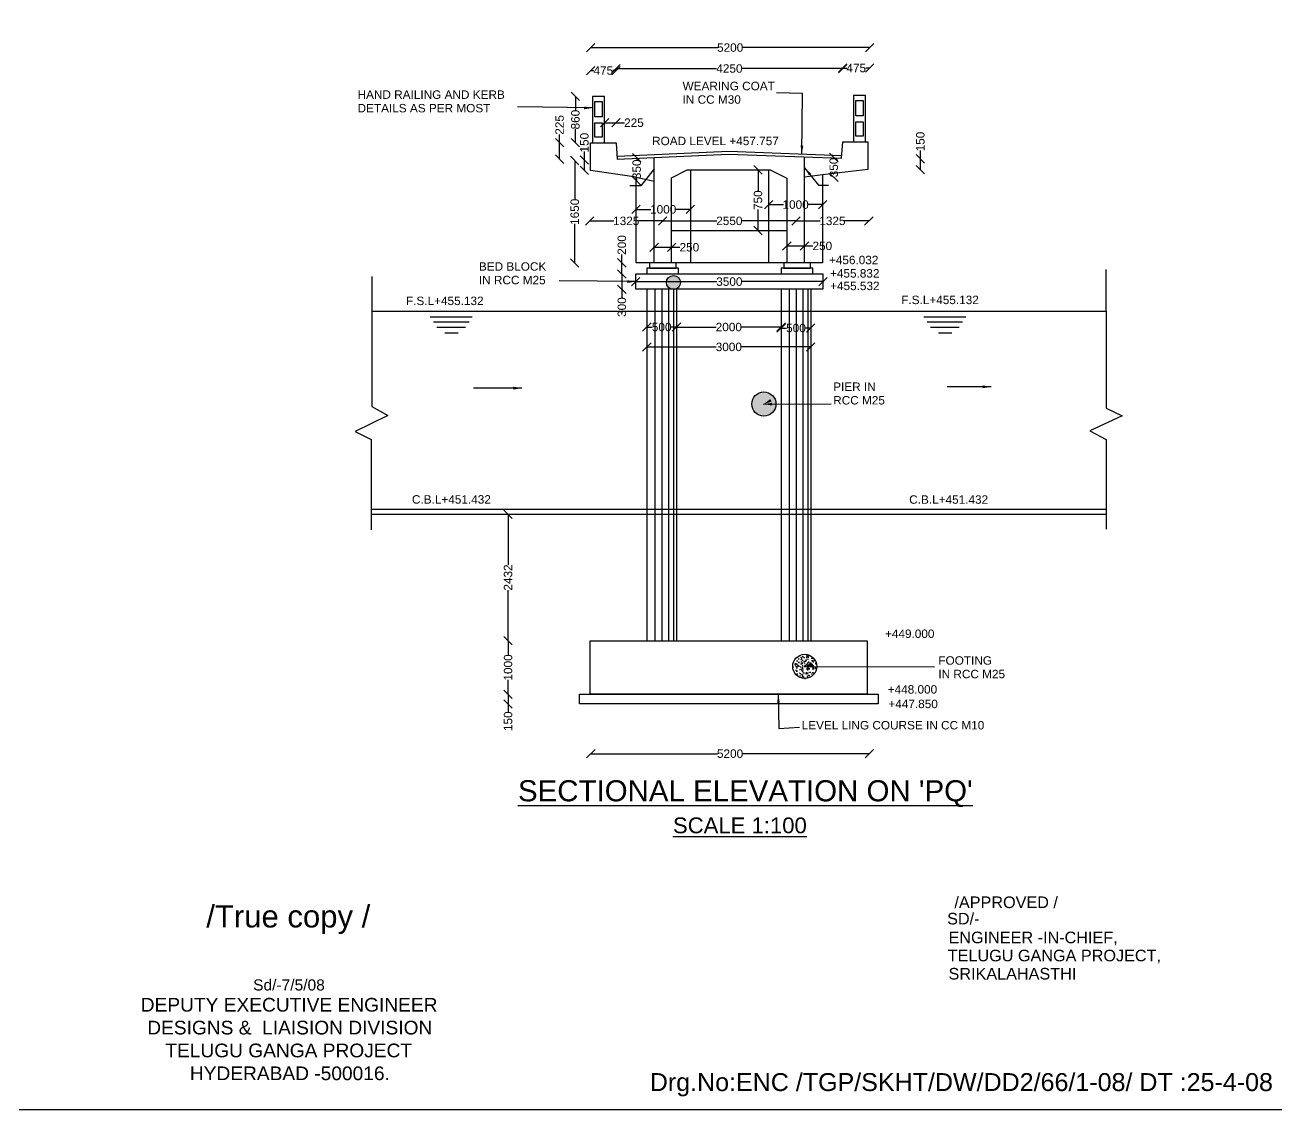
# Model space of a CAD drawing. Header units: millimetres. Extents: x -53240187 to -53218650, y 22121986 to 22135951.
# Drawn here: x -53229054 to -53223120, y 22121986 to 22127132 of the extents above; entities that cross this region are included whole.
import ezdxf

# ---------------------------------------------------------------- set-up
doc = ezdxf.new("R2010")
doc.units = ezdxf.units.MM
doc.header["$MEASUREMENT"] = 0
for name, color, linetype in [('DIMENSIONS', 7, 'Continuous'), ('DRAWING', 2, 'Continuous'), ('TEXT', 7, 'Continuous')]:
    doc.layers.add(name, color=color, linetype=linetype)
doc.styles.get("Standard").update_dxf_attribs({"font": 'arial.ttf', "height": 40})
doc.dimstyles.get("Standard").update_dxf_attribs({"dimtxt": 40, "dimasz": 40, "dimexe": 0.18, "dimexo": 0.0625, "dimgap": 0.09, "dimtad": 0, "dimdec": 0, "dimzin": 0, "dimdsep": 46, "dimtxsty": 'Standard', "dimblk": 'OBLIQUE', "dimcen": 0.09, "dimse1": 1, "dimse2": 1, "dimadec": 0, "dimazin": 0, "dimtfac": 1, "dimtdec": 0, "dimtofl": 0, "dimtmove": 0, "dimatfit": 3, "dimfxl": 1, "dimtolj": 1, "dimtzin": 0, "dimarcsym": 0})
pattern_1 = [(50, (0, 0), (35.86300913, -3.137606749), [3.75, -41.25]), (355, (0, 0), (-6.93756668, 37.609606685), [3, -33]), (100.4514, (2.99, -0.26), (28.925469086, 34.471977103), [3.1870095, -35.0571056]), (46.1842, (0, 10), (53.36205243, -8.275950716), [5.625, -61.875]), (96.6356, (4.447, 9.31), (46.733135277, 48.705893545), [4.7805144, -52.58565]), (351.1842, (0, 10), (46.733097257, 48.705930046), [4.5, -49.5]), (21, (5, 7.5), (29.845352606, -20.130944533), [3.75, -41.25]), (326, (5, 7.5), (12.165766596, 36.257502252), [3, -33]), (71.4514, (7.487, 5.822), (42.01113143, 16.126524835), [3.1870095, -35.0571056]), (37.5, (0, 0), (0.607992766, 16.6446926916), [0, -32.6, 0, -33.5, 0, -33.125]), (7.5, (0, 0), (13.153476872, 19.720585594), [0, -19.1, 0, -31.85, 0, -12.625]), (327.5, (-11.15, 0), (26.6911218086, -1.1277435867), [0, -12.5, 0, -39, 0, -51.75]), (317.5, (-16.15, 0), (29.159308467, 5.005249117), [0, -16.25, 0, -25.9, 0, -36.75])]

# ---------------------------------------------------------------- blocks, each defined once
blk = doc.blocks.new('_Oblique')
at = {"color": 0, "linetype": 'ByBlock', "lineweight": -2}
blk.add_line((-0.5, -0.5), (0.5, 0.5), dxfattribs=at)
blk = doc.blocks.new('*D133')
at = {"layer": 'Defpoints', "color": 0, "transparency": 16777216}
for p in [(-53226249.9, 22126915.6), (-53226370.8, 22126573.1), (-53226249.9, 22126573.1)]:
    blk.add_point(p, dxfattribs=at)
at = {"layer": 'DIMENSIONS', "color": 0, "lineweight": -2, "transparency": 16777216}
for p, q in [((-53226370.8, 22126915.6), (-53226355.6, 22126915.6)), ((-53226249.9, 22126915.6), (-53226265.1, 22126915.6))]:
    blk.add_line(p, q, dxfattribs=at)
at = {"layer": 'DIMENSIONS', "color": 0, "lineweight": -2, "transparency": 16777216, "xscale": 40, "yscale": 40, "zscale": 40, "rotation": 180}
blk.add_blockref('_Oblique', (-53226370.8, 22126915.6), dxfattribs=at)
at = {"layer": 'DIMENSIONS', "color": 0, "lineweight": -2, "transparency": 16777216, "xscale": 40, "yscale": 40, "zscale": 40}
blk.add_blockref('_Oblique', (-53226249.9, 22126915.6), dxfattribs=at)
at = {"layer": 'DIMENSIONS', "color": 0, "transparency": 16777216, "insert": (-53226310.4, 22126915.6), "char_height": 40, "attachment_point": 5}
blk.add_mtext('\\A1;475', dxfattribs=at)
blk = doc.blocks.new('*D134')
at = {"layer": 'Defpoints', "color": 0, "transparency": 16777216}
for p in [(-53225174.7, 22126925.1), (-53226249.9, 22126573.1), (-53225174.7, 22126577.9)]:
    blk.add_point(p, dxfattribs=at)
at = {"layer": 'DIMENSIONS', "color": 0, "lineweight": -2, "transparency": 16777216}
for p, q in [((-53226249.9, 22126925.1), (-53225772.8, 22126925.1)), ((-53225174.7, 22126925.1), (-53225651.7, 22126925.1))]:
    blk.add_line(p, q, dxfattribs=at)
at = {"layer": 'DIMENSIONS', "color": 0, "lineweight": -2, "transparency": 16777216, "xscale": 40, "yscale": 40, "zscale": 40, "rotation": 180}
blk.add_blockref('_Oblique', (-53226249.9, 22126925.1), dxfattribs=at)
at = {"layer": 'DIMENSIONS', "color": 0, "lineweight": -2, "transparency": 16777216, "xscale": 40, "yscale": 40, "zscale": 40}
blk.add_blockref('_Oblique', (-53225174.7, 22126925.1), dxfattribs=at)
at = {"layer": 'DIMENSIONS', "color": 0, "transparency": 16777216, "insert": (-53225712.3, 22126925.1), "char_height": 40, "attachment_point": 5}
blk.add_mtext('\\A1;4250', dxfattribs=at)
blk = doc.blocks.new('*D135')
at = {"layer": 'Defpoints', "color": 0, "transparency": 16777216}
for p in [(-53225046.9, 22126927.3), (-53225174.7, 22126577.9), (-53225046.9, 22126577.9)]:
    blk.add_point(p, dxfattribs=at)
at = {"layer": 'DIMENSIONS', "color": 0, "lineweight": -2, "transparency": 16777216}
for p, q in [((-53225174.7, 22126927.3), (-53225156, 22126927.3)), ((-53225046.9, 22126927.3), (-53225065.5, 22126927.3))]:
    blk.add_line(p, q, dxfattribs=at)
at = {"layer": 'DIMENSIONS', "color": 0, "lineweight": -2, "transparency": 16777216, "xscale": 40, "yscale": 40, "zscale": 40, "rotation": 180}
blk.add_blockref('_Oblique', (-53225174.7, 22126927.3), dxfattribs=at)
at = {"layer": 'DIMENSIONS', "color": 0, "lineweight": -2, "transparency": 16777216, "xscale": 40, "yscale": 40, "zscale": 40}
blk.add_blockref('_Oblique', (-53225046.9, 22126927.3), dxfattribs=at)
at = {"layer": 'DIMENSIONS', "color": 0, "transparency": 16777216, "insert": (-53225110.8, 22126927.3), "char_height": 40, "attachment_point": 5}
blk.add_mtext('\\A1;475', dxfattribs=at)
blk = doc.blocks.new('*D136')
at = {"layer": 'Defpoints', "color": 0, "transparency": 16777216}
for p in [(-53226370.8, 22127024.3), (-53226370.8, 22126565.4), (-53225046.9, 22126577.9)]:
    blk.add_point(p, dxfattribs=at)
at = {"layer": 'DIMENSIONS', "color": 0, "lineweight": -2, "transparency": 16777216}
for p, q in [((-53226370.8, 22127024.3), (-53225768.6, 22127024.3)), ((-53225046.9, 22127024.3), (-53225649.1, 22127024.3))]:
    blk.add_line(p, q, dxfattribs=at)
at = {"layer": 'DIMENSIONS', "color": 0, "lineweight": -2, "transparency": 16777216, "xscale": 40, "yscale": 40, "zscale": 40, "rotation": 180}
blk.add_blockref('_Oblique', (-53226370.8, 22127024.3), dxfattribs=at)
at = {"layer": 'DIMENSIONS', "color": 0, "lineweight": -2, "transparency": 16777216, "xscale": 40, "yscale": 40, "zscale": 40}
blk.add_blockref('_Oblique', (-53225046.9, 22127024.3), dxfattribs=at)
at = {"layer": 'DIMENSIONS', "color": 0, "transparency": 16777216, "insert": (-53225708.8, 22127024.3), "char_height": 40, "attachment_point": 5}
blk.add_mtext('\\A1;5200', dxfattribs=at)
blk = doc.blocks.new('*D137')
at = {"layer": 'Defpoints', "color": 0, "transparency": 16777216}
for p in [(-53226442.8, 22126792.9), (-53226361.3, 22126792.9), (-53226361.3, 22126573.1)]:
    blk.add_point(p, dxfattribs=at)
at = {"layer": 'DIMENSIONS', "color": 0, "lineweight": -2, "transparency": 16777216}
for p, q in [((-53226442.8, 22126792.9), (-53226442.8, 22126727.3)), ((-53226442.8, 22126573.1), (-53226442.8, 22126638.8))]:
    blk.add_line(p, q, dxfattribs=at)
at = {"layer": 'DIMENSIONS', "color": 0, "lineweight": -2, "transparency": 16777216, "xscale": 40, "yscale": 40, "zscale": 40}
for p, rotation in [((-53226442.8, 22126792.9), 90), ((-53226442.8, 22126573.1), 270)]:
    blk.add_blockref('_Oblique', p, dxfattribs=dict(at, rotation=rotation))
at = {"layer": 'DIMENSIONS', "color": 0, "transparency": 16777216, "insert": (-53226442.8, 22126683), "char_height": 40, "attachment_point": 5, "rotation": 90}
blk.add_mtext('\\A1;860', dxfattribs=at)
blk = doc.blocks.new('*D138')
at = {"layer": 'Defpoints', "color": 0, "transparency": 16777216}
for p in [(-53226249.9, 22126668.1), (-53226304.1, 22126573.1), (-53226249.9, 22126573.1)]:
    blk.add_point(p, dxfattribs=at)
at = {"layer": 'DIMENSIONS', "color": 0, "lineweight": -2, "transparency": 16777216}
for p, q in [((-53226304.1, 22126668.1), (-53226249.9, 22126668.1)), ((-53226249.9, 22126668.1), (-53226209.9, 22126668.1))]:
    blk.add_line(p, q, dxfattribs=at)
at = {"layer": 'DIMENSIONS', "color": 0, "lineweight": -2, "transparency": 16777216, "xscale": 40, "yscale": 40, "zscale": 40, "rotation": 180}
blk.add_blockref('_Oblique', (-53226304.1, 22126668.1), dxfattribs=at)
at = {"layer": 'DIMENSIONS', "color": 0, "lineweight": -2, "transparency": 16777216, "xscale": 40, "yscale": 40, "zscale": 40}
blk.add_blockref('_Oblique', (-53226249.9, 22126668.1), dxfattribs=at)
at = {"layer": 'DIMENSIONS', "color": 0, "transparency": 16777216, "insert": (-53226165.1, 22126668.1), "char_height": 40, "attachment_point": 5}
blk.add_mtext('\\A1;225', dxfattribs=at)
blk = doc.blocks.new('*D139')
at = {"layer": 'Defpoints', "color": 0, "transparency": 16777216}
for p in [(-53226517.8, 22126573.1), (-53226244.2, 22126573.1), (-53226244.2, 22126495.2)]:
    blk.add_point(p, dxfattribs=at)
at = {"layer": 'DIMENSIONS', "color": 0, "lineweight": -2, "transparency": 16777216}
for p, q in [((-53226517.8, 22126573.1), (-53226517.8, 22126613.1)), ((-53226517.8, 22126495.2), (-53226517.8, 22126573.1))]:
    blk.add_line(p, q, dxfattribs=at)
at = {"layer": 'DIMENSIONS', "color": 0, "lineweight": -2, "transparency": 16777216, "xscale": 40, "yscale": 40, "zscale": 40}
for p, rotation in [((-53226517.8, 22126573.1), 90), ((-53226517.8, 22126495.2), 270)]:
    blk.add_blockref('_Oblique', p, dxfattribs=dict(at, rotation=rotation))
at = {"layer": 'DIMENSIONS', "color": 0, "transparency": 16777216, "insert": (-53226517.8, 22126657.9), "char_height": 40, "attachment_point": 5, "rotation": 90}
blk.add_mtext('\\A1;225', dxfattribs=at)
blk = doc.blocks.new('*D140')
at = {"layer": 'Defpoints', "color": 0, "transparency": 16777216}
for p in [(-53226400.2, 22126491.4), (-53226370.8, 22126491.4), (-53226370.8, 22126442)]:
    blk.add_point(p, dxfattribs=at)
at = {"layer": 'DIMENSIONS', "color": 0, "lineweight": -2, "transparency": 16777216}
for p, q in [((-53226400.2, 22126491.4), (-53226400.2, 22126531.4)), ((-53226400.2, 22126442), (-53226400.2, 22126491.4))]:
    blk.add_line(p, q, dxfattribs=at)
at = {"layer": 'DIMENSIONS', "color": 0, "lineweight": -2, "transparency": 16777216, "xscale": 40, "yscale": 40, "zscale": 40}
for p, rotation in [((-53226400.2, 22126491.4), 90), ((-53226400.2, 22126442), 270)]:
    blk.add_blockref('_Oblique', p, dxfattribs=dict(at, rotation=rotation))
at = {"layer": 'DIMENSIONS', "color": 0, "transparency": 16777216, "insert": (-53226400.2, 22126573.7), "char_height": 40, "attachment_point": 5, "rotation": 90}
blk.add_mtext('\\A1;150', dxfattribs=at)
blk = doc.blocks.new('*D141')
at = {"layer": 'Defpoints', "color": 0, "transparency": 16777216}
for p in [(-53226445.8, 22126489.2), (-53226445.8, 22126002.5), (-53226445.8, 22126002.5)]:
    blk.add_point(p, dxfattribs=at)
at = {"layer": 'DIMENSIONS', "color": 0, "lineweight": -2, "transparency": 16777216}
for p, q in [((-53226445.8, 22126489.2), (-53226445.8, 22126303.7)), ((-53226445.8, 22126002.5), (-53226445.8, 22126188))]:
    blk.add_line(p, q, dxfattribs=at)
at = {"layer": 'DIMENSIONS', "color": 0, "lineweight": -2, "transparency": 16777216, "xscale": 40, "yscale": 40, "zscale": 40}
for p, rotation in [((-53226445.8, 22126489.2), 90), ((-53226445.8, 22126002.5), 270)]:
    blk.add_blockref('_Oblique', p, dxfattribs=dict(at, rotation=rotation))
at = {"layer": 'DIMENSIONS', "color": 0, "transparency": 16777216, "insert": (-53226445.8, 22126245.8), "char_height": 40, "attachment_point": 5, "rotation": 90}
blk.add_mtext('\\A1;1650', dxfattribs=at)
blk = doc.blocks.new('*D142')
at = {"layer": 'Defpoints', "color": 0, "transparency": 16777216}
for p in [(-53226152.1, 22126502.9), (-53226069.2, 22126502.9), (-53226069.2, 22126391.5)]:
    blk.add_point(p, dxfattribs=at)
at = {"layer": 'DIMENSIONS', "color": 0, "lineweight": -2, "transparency": 16777216}
for p, q in [((-53226152.1, 22126502.9), (-53226152.1, 22126491.4)), ((-53226152.1, 22126391.5), (-53226152.1, 22126403))]:
    blk.add_line(p, q, dxfattribs=at)
at = {"layer": 'DIMENSIONS', "color": 0, "lineweight": -2, "transparency": 16777216, "xscale": 40, "yscale": 40, "zscale": 40}
for p, rotation in [((-53226152.1, 22126502.9), 90), ((-53226152.1, 22126391.5), 270)]:
    blk.add_blockref('_Oblique', p, dxfattribs=dict(at, rotation=rotation))
at = {"layer": 'DIMENSIONS', "color": 0, "transparency": 16777216, "insert": (-53226152.1, 22126447.2), "char_height": 40, "attachment_point": 5, "rotation": 90}
blk.add_mtext('\\A1;350', dxfattribs=at)
blk = doc.blocks.new('*D143')
at = {"layer": 'Defpoints', "color": 0, "transparency": 16777216}
for p in [(-53226155.3, 22126257.3), (-53225897.6, 22126257.3), (-53225897.6, 22126257.3)]:
    blk.add_point(p, dxfattribs=at)
at = {"layer": 'DIMENSIONS', "color": 0, "lineweight": -2, "transparency": 16777216}
for p, q in [((-53226155.3, 22126257.3), (-53226084.3, 22126257.3)), ((-53225897.6, 22126257.3), (-53225968.6, 22126257.3))]:
    blk.add_line(p, q, dxfattribs=at)
at = {"layer": 'DIMENSIONS', "color": 0, "lineweight": -2, "transparency": 16777216, "xscale": 40, "yscale": 40, "zscale": 40, "rotation": 180}
blk.add_blockref('_Oblique', (-53226155.3, 22126257.3), dxfattribs=at)
at = {"layer": 'DIMENSIONS', "color": 0, "lineweight": -2, "transparency": 16777216, "xscale": 40, "yscale": 40, "zscale": 40}
blk.add_blockref('_Oblique', (-53225897.6, 22126257.3), dxfattribs=at)
at = {"layer": 'DIMENSIONS', "color": 0, "transparency": 16777216, "insert": (-53226026.4, 22126257.3), "char_height": 40, "attachment_point": 5}
blk.add_mtext('\\A1;1000', dxfattribs=at)
blk = doc.blocks.new('*D144')
at = {"layer": 'Defpoints', "color": 0, "transparency": 16777216}
for p in [(-53226375, 22126196.1), (-53226028.5, 22126202.5), (-53226028.5, 22126202.5)]:
    blk.add_point(p, dxfattribs=at)
at = {"layer": 'DIMENSIONS', "color": 0, "lineweight": -2, "transparency": 16777216}
for p, q in [((-53226375, 22126202.5), (-53226259.8, 22126202.5)), ((-53226028.5, 22126202.5), (-53226143.7, 22126202.5))]:
    blk.add_line(p, q, dxfattribs=at)
at = {"layer": 'DIMENSIONS', "color": 0, "lineweight": -2, "transparency": 16777216, "xscale": 40, "yscale": 40, "zscale": 40, "rotation": 180}
blk.add_blockref('_Oblique', (-53226375, 22126202.5), dxfattribs=at)
at = {"layer": 'DIMENSIONS', "color": 0, "lineweight": -2, "transparency": 16777216, "xscale": 40, "yscale": 40, "zscale": 40}
blk.add_blockref('_Oblique', (-53226028.5, 22126202.5), dxfattribs=at)
at = {"layer": 'DIMENSIONS', "color": 0, "transparency": 16777216, "insert": (-53226201.7, 22126202.5), "char_height": 40, "attachment_point": 5}
blk.add_mtext('\\A1;1325', dxfattribs=at)
blk = doc.blocks.new('*D145')
at = {"layer": 'Defpoints', "color": 0, "transparency": 16777216}
for p in [(-53226069.3, 22126084.8), (-53225986.7, 22126084.8), (-53225986.7, 22126077.4)]:
    blk.add_point(p, dxfattribs=at)
at = {"layer": 'DIMENSIONS', "color": 0, "lineweight": -2, "transparency": 16777216}
for p, q in [((-53226069.3, 22126077.4), (-53225986.7, 22126077.4)), ((-53225986.7, 22126077.4), (-53225946.7, 22126077.4))]:
    blk.add_line(p, q, dxfattribs=at)
at = {"layer": 'DIMENSIONS', "color": 0, "lineweight": -2, "transparency": 16777216, "xscale": 40, "yscale": 40, "zscale": 40, "rotation": 180}
blk.add_blockref('_Oblique', (-53226069.3, 22126077.4), dxfattribs=at)
at = {"layer": 'DIMENSIONS', "color": 0, "lineweight": -2, "transparency": 16777216, "xscale": 40, "yscale": 40, "zscale": 40}
blk.add_blockref('_Oblique', (-53225986.7, 22126077.4), dxfattribs=at)
at = {"layer": 'DIMENSIONS', "color": 0, "transparency": 16777216, "insert": (-53225902.1, 22126077.4), "char_height": 40, "attachment_point": 5}
blk.add_mtext('\\A1;250', dxfattribs=at)
blk = doc.blocks.new('*D146')
at = {"layer": 'Defpoints', "color": 0, "transparency": 16777216}
for p in [(-53226156.9, 22125950.9), (-53226222.4, 22125878.1), (-53226156.9, 22125878.1)]:
    blk.add_point(p, dxfattribs=at)
at = {"layer": 'DIMENSIONS', "color": 0, "lineweight": -2, "transparency": 16777216}
for p, q in [((-53226222.4, 22125950.9), (-53226222.4, 22125878.1)), ((-53226222.4, 22125878.1), (-53226222.4, 22125838.1))]:
    blk.add_line(p, q, dxfattribs=at)
at = {"layer": 'DIMENSIONS', "color": 0, "lineweight": -2, "transparency": 16777216, "xscale": 40, "yscale": 40, "zscale": 40}
for p, rotation in [((-53226222.4, 22125950.9), 90), ((-53226222.4, 22125878.1), 270)]:
    blk.add_blockref('_Oblique', p, dxfattribs=dict(at, rotation=rotation))
at = {"layer": 'DIMENSIONS', "color": 0, "transparency": 16777216, "insert": (-53226222.4, 22125793.9), "char_height": 40, "attachment_point": 5, "rotation": 90}
blk.add_mtext('\\A1;300', dxfattribs=at)
blk = doc.blocks.new('*D147')
at = {"layer": 'Defpoints', "color": 0, "transparency": 16777216}
for p in [(-53226156.9, 22125914.5), (-53225268.4, 22125914.5), (-53225268.4, 22125914.5)]:
    blk.add_point(p, dxfattribs=at)
at = {"layer": 'DIMENSIONS', "color": 0, "lineweight": -2, "transparency": 16777216}
for p, q in [((-53226156.9, 22125914.5), (-53225772.4, 22125914.5)), ((-53225268.4, 22125914.5), (-53225652.9, 22125914.5))]:
    blk.add_line(p, q, dxfattribs=at)
at = {"layer": 'DIMENSIONS', "color": 0, "lineweight": -2, "transparency": 16777216, "xscale": 40, "yscale": 40, "zscale": 40, "rotation": 180}
blk.add_blockref('_Oblique', (-53226156.9, 22125914.5), dxfattribs=at)
at = {"layer": 'DIMENSIONS', "color": 0, "lineweight": -2, "transparency": 16777216, "xscale": 40, "yscale": 40, "zscale": 40}
blk.add_blockref('_Oblique', (-53225268.4, 22125914.5), dxfattribs=at)
at = {"layer": 'DIMENSIONS', "color": 0, "transparency": 16777216, "insert": (-53225712.6, 22125914.5), "char_height": 40, "attachment_point": 5}
blk.add_mtext('\\A1;3500', dxfattribs=at)
blk = doc.blocks.new('*D148')
at = {"layer": 'Defpoints', "color": 0, "transparency": 16777216}
for p in [(-53226104, 22125699.1), (-53226104, 22125699.1), (-53225963.3, 22125699.1)]:
    blk.add_point(p, dxfattribs=at)
at = {"layer": 'DIMENSIONS', "color": 0, "lineweight": -2, "transparency": 16777216}
for p, q in [((-53226104, 22125699.1), (-53226077.9, 22125699.1)), ((-53225963.3, 22125699.1), (-53225989.5, 22125699.1))]:
    blk.add_line(p, q, dxfattribs=at)
at = {"layer": 'DIMENSIONS', "color": 0, "lineweight": -2, "transparency": 16777216, "xscale": 40, "yscale": 40, "zscale": 40, "rotation": 180}
blk.add_blockref('_Oblique', (-53226104, 22125699.1), dxfattribs=at)
at = {"layer": 'DIMENSIONS', "color": 0, "lineweight": -2, "transparency": 16777216, "xscale": 40, "yscale": 40, "zscale": 40}
blk.add_blockref('_Oblique', (-53225963.3, 22125699.1), dxfattribs=at)
at = {"layer": 'DIMENSIONS', "color": 0, "transparency": 16777216, "insert": (-53226033.7, 22125699.1), "char_height": 40, "attachment_point": 5}
blk.add_mtext('\\A1;500', dxfattribs=at)
blk = doc.blocks.new('*D149')
at = {"layer": 'Defpoints', "color": 0, "transparency": 16777216}
for p in [(-53225963.3, 22125699.1), (-53225466.9, 22125699.1), (-53225466.9, 22125699.1)]:
    blk.add_point(p, dxfattribs=at)
at = {"layer": 'DIMENSIONS', "color": 0, "lineweight": -2, "transparency": 16777216}
for p, q in [((-53225963.3, 22125699.1), (-53225775.2, 22125699.1)), ((-53225466.9, 22125699.1), (-53225655, 22125699.1))]:
    blk.add_line(p, q, dxfattribs=at)
at = {"layer": 'DIMENSIONS', "color": 0, "lineweight": -2, "transparency": 16777216, "xscale": 40, "yscale": 40, "zscale": 40, "rotation": 180}
blk.add_blockref('_Oblique', (-53225963.3, 22125699.1), dxfattribs=at)
at = {"layer": 'DIMENSIONS', "color": 0, "lineweight": -2, "transparency": 16777216, "xscale": 40, "yscale": 40, "zscale": 40}
blk.add_blockref('_Oblique', (-53225466.9, 22125699.1), dxfattribs=at)
at = {"layer": 'DIMENSIONS', "color": 0, "transparency": 16777216, "insert": (-53225715.1, 22125699.1), "char_height": 40, "attachment_point": 5}
blk.add_mtext('\\A1;2000', dxfattribs=at)
blk = doc.blocks.new('*D150')
at = {"layer": 'Defpoints', "color": 0, "transparency": 16777216}
for p in [(-53225466.9, 22125699.1), (-53225326.3, 22125699.1), (-53225326.3, 22125694.6)]:
    blk.add_point(p, dxfattribs=at)
at = {"layer": 'DIMENSIONS', "color": 0, "lineweight": -2, "transparency": 16777216}
for p, q in [((-53225466.9, 22125694.6), (-53225440.8, 22125694.6)), ((-53225326.3, 22125694.6), (-53225352.4, 22125694.6))]:
    blk.add_line(p, q, dxfattribs=at)
at = {"layer": 'DIMENSIONS', "color": 0, "lineweight": -2, "transparency": 16777216, "xscale": 40, "yscale": 40, "zscale": 40, "rotation": 180}
blk.add_blockref('_Oblique', (-53225466.9, 22125694.6), dxfattribs=at)
at = {"layer": 'DIMENSIONS', "color": 0, "lineweight": -2, "transparency": 16777216, "xscale": 40, "yscale": 40, "zscale": 40}
blk.add_blockref('_Oblique', (-53225326.3, 22125694.6), dxfattribs=at)
at = {"layer": 'DIMENSIONS', "color": 0, "transparency": 16777216, "insert": (-53225396.6, 22125694.6), "char_height": 40, "attachment_point": 5}
blk.add_mtext('\\A1;500', dxfattribs=at)
blk = doc.blocks.new('*D151')
at = {"layer": 'Defpoints', "color": 0, "transparency": 16777216}
for p in [(-53226104, 22125604.8), (-53226104, 22125604.8), (-53225326.3, 22125604.8)]:
    blk.add_point(p, dxfattribs=at)
at = {"layer": 'DIMENSIONS', "color": 0, "lineweight": -2, "transparency": 16777216}
for p, q in [((-53226104, 22125604.8), (-53225774.9, 22125604.8)), ((-53225326.3, 22125604.8), (-53225655.4, 22125604.8))]:
    blk.add_line(p, q, dxfattribs=at)
at = {"layer": 'DIMENSIONS', "color": 0, "lineweight": -2, "transparency": 16777216, "xscale": 40, "yscale": 40, "zscale": 40, "rotation": 180}
blk.add_blockref('_Oblique', (-53226104, 22125604.8), dxfattribs=at)
at = {"layer": 'DIMENSIONS', "color": 0, "lineweight": -2, "transparency": 16777216, "xscale": 40, "yscale": 40, "zscale": 40}
blk.add_blockref('_Oblique', (-53225326.3, 22125604.8), dxfattribs=at)
at = {"layer": 'DIMENSIONS', "color": 0, "transparency": 16777216, "insert": (-53225715.1, 22125604.8), "char_height": 40, "attachment_point": 5}
blk.add_mtext('\\A1;3000', dxfattribs=at)
blk = doc.blocks.new('*D152')
at = {"layer": 'Defpoints', "color": 0, "transparency": 16777216}
for p in [(-53225440.1, 22126089.9), (-53225356.1, 22126083.9), (-53225356.1, 22126078.5)]:
    blk.add_point(p, dxfattribs=at)
at = {"layer": 'DIMENSIONS', "color": 0, "lineweight": -2, "transparency": 16777216}
for p, q in [((-53225440.1, 22126083.9), (-53225356.1, 22126083.9)), ((-53225356.1, 22126083.9), (-53225316.1, 22126083.9))]:
    blk.add_line(p, q, dxfattribs=at)
at = {"layer": 'DIMENSIONS', "color": 0, "lineweight": -2, "transparency": 16777216, "xscale": 40, "yscale": 40, "zscale": 40, "rotation": 180}
blk.add_blockref('_Oblique', (-53225440.1, 22126083.9), dxfattribs=at)
at = {"layer": 'DIMENSIONS', "color": 0, "lineweight": -2, "transparency": 16777216, "xscale": 40, "yscale": 40, "zscale": 40}
blk.add_blockref('_Oblique', (-53225356.1, 22126083.9), dxfattribs=at)
at = {"layer": 'DIMENSIONS', "color": 0, "transparency": 16777216, "insert": (-53225271.6, 22126083.9), "char_height": 40, "attachment_point": 5}
blk.add_mtext('\\A1;250', dxfattribs=at)
blk = doc.blocks.new('*D153')
at = {"layer": 'Defpoints', "color": 0, "transparency": 16777216}
for p in [(-53226028.5, 22126196.1), (-53225396.7, 22126202.5), (-53225396.7, 22126196.1)]:
    blk.add_point(p, dxfattribs=at)
at = {"layer": 'DIMENSIONS', "color": 0, "lineweight": -2, "transparency": 16777216}
for p, q in [((-53226028.5, 22126202.5), (-53225772.7, 22126202.5)), ((-53225396.7, 22126202.5), (-53225652.5, 22126202.5))]:
    blk.add_line(p, q, dxfattribs=at)
at = {"layer": 'DIMENSIONS', "color": 0, "lineweight": -2, "transparency": 16777216, "xscale": 40, "yscale": 40, "zscale": 40, "rotation": 180}
blk.add_blockref('_Oblique', (-53226028.5, 22126202.5), dxfattribs=at)
at = {"layer": 'DIMENSIONS', "color": 0, "lineweight": -2, "transparency": 16777216, "xscale": 40, "yscale": 40, "zscale": 40}
blk.add_blockref('_Oblique', (-53225396.7, 22126202.5), dxfattribs=at)
at = {"layer": 'DIMENSIONS', "color": 0, "transparency": 16777216, "insert": (-53225712.6, 22126202.5), "char_height": 40, "attachment_point": 5}
blk.add_mtext('\\A1;2550', dxfattribs=at)
blk = doc.blocks.new('*D154')
at = {"layer": 'Defpoints', "color": 0, "transparency": 16777216}
for p in [(-53225576.6, 22126444.8), (-53225576.6, 22126444.8), (-53225576.6, 22126157.3)]:
    blk.add_point(p, dxfattribs=at)
at = {"layer": 'DIMENSIONS', "color": 0, "lineweight": -2, "transparency": 16777216}
for p, q in [((-53225576.6, 22126444.8), (-53225576.6, 22126345.1)), ((-53225576.6, 22126157.3), (-53225576.6, 22126257))]:
    blk.add_line(p, q, dxfattribs=at)
at = {"layer": 'DIMENSIONS', "color": 0, "lineweight": -2, "transparency": 16777216, "xscale": 40, "yscale": 40, "zscale": 40}
for p, rotation in [((-53225576.6, 22126444.8), 90), ((-53225576.6, 22126157.3), 270)]:
    blk.add_blockref('_Oblique', p, dxfattribs=dict(at, rotation=rotation))
at = {"layer": 'DIMENSIONS', "color": 0, "transparency": 16777216, "insert": (-53225576.6, 22126301), "char_height": 40, "attachment_point": 5, "rotation": 90}
blk.add_mtext('\\A1;750', dxfattribs=at)
blk = doc.blocks.new('*D155')
at = {"layer": 'Defpoints', "color": 0, "transparency": 16777216}
for p in [(-53225526.3, 22126283.9), (-53225270.3, 22126287), (-53225270.3, 22126279.7)]:
    blk.add_point(p, dxfattribs=at)
at = {"layer": 'DIMENSIONS', "color": 0, "lineweight": -2, "transparency": 16777216}
for p, q in [((-53225526.3, 22126279.7), (-53225456.2, 22126279.7)), ((-53225270.3, 22126279.7), (-53225340.5, 22126279.7))]:
    blk.add_line(p, q, dxfattribs=at)
at = {"layer": 'DIMENSIONS', "color": 0, "lineweight": -2, "transparency": 16777216, "xscale": 40, "yscale": 40, "zscale": 40, "rotation": 180}
blk.add_blockref('_Oblique', (-53225526.3, 22126279.7), dxfattribs=at)
at = {"layer": 'DIMENSIONS', "color": 0, "lineweight": -2, "transparency": 16777216, "xscale": 40, "yscale": 40, "zscale": 40}
blk.add_blockref('_Oblique', (-53225270.3, 22126279.7), dxfattribs=at)
at = {"layer": 'DIMENSIONS', "color": 0, "transparency": 16777216, "insert": (-53225398.3, 22126279.7), "char_height": 40, "attachment_point": 5}
blk.add_mtext('\\A1;1000', dxfattribs=at)
blk = doc.blocks.new('*D156')
at = {"layer": 'Defpoints', "color": 0, "transparency": 16777216}
for p in [(-53225396.7, 22126202.5), (-53225051, 22126202.5), (-53225051, 22126202.5)]:
    blk.add_point(p, dxfattribs=at)
at = {"layer": 'DIMENSIONS', "color": 0, "lineweight": -2, "transparency": 16777216}
for p, q in [((-53225396.7, 22126202.5), (-53225281.9, 22126202.5)), ((-53225051, 22126202.5), (-53225165.7, 22126202.5))]:
    blk.add_line(p, q, dxfattribs=at)
at = {"layer": 'DIMENSIONS', "color": 0, "lineweight": -2, "transparency": 16777216, "xscale": 40, "yscale": 40, "zscale": 40, "rotation": 180}
blk.add_blockref('_Oblique', (-53225396.7, 22126202.5), dxfattribs=at)
at = {"layer": 'DIMENSIONS', "color": 0, "lineweight": -2, "transparency": 16777216, "xscale": 40, "yscale": 40, "zscale": 40}
blk.add_blockref('_Oblique', (-53225051, 22126202.5), dxfattribs=at)
at = {"layer": 'DIMENSIONS', "color": 0, "transparency": 16777216, "insert": (-53225223.8, 22126202.5), "char_height": 40, "attachment_point": 5}
blk.add_mtext('\\A1;1325', dxfattribs=at)
blk = doc.blocks.new('*D157')
at = {"layer": 'Defpoints', "color": 0, "transparency": 16777216}
for p in [(-53225354.7, 22126503.3), (-53225217.1, 22126503.3), (-53225354.7, 22126408.8)]:
    blk.add_point(p, dxfattribs=at)
at = {"layer": 'DIMENSIONS', "color": 0, "lineweight": -2, "transparency": 16777216}
for p, q in [((-53225217.1, 22126503.3), (-53225217.1, 22126500.2)), ((-53225217.1, 22126408.8), (-53225217.1, 22126411.8))]:
    blk.add_line(p, q, dxfattribs=at)
at = {"layer": 'DIMENSIONS', "color": 0, "lineweight": -2, "transparency": 16777216, "xscale": 40, "yscale": 40, "zscale": 40}
for p, rotation in [((-53225217.1, 22126503.3), 90), ((-53225217.1, 22126408.8), 270)]:
    blk.add_blockref('_Oblique', p, dxfattribs=dict(at, rotation=rotation))
at = {"layer": 'DIMENSIONS', "color": 0, "transparency": 16777216, "insert": (-53225217.1, 22126456), "char_height": 40, "attachment_point": 5, "rotation": 90}
blk.add_mtext('\\A1;350', dxfattribs=at)
blk = doc.blocks.new('*D158')
at = {"layer": 'Defpoints', "color": 0, "transparency": 16777216}
for p in [(-53224972.8, 22126496.8), (-53224806.5, 22126496.8), (-53224972.8, 22126446.1)]:
    blk.add_point(p, dxfattribs=at)
at = {"layer": 'DIMENSIONS', "color": 0, "lineweight": -2, "transparency": 16777216}
for p, q in [((-53224806.5, 22126496.8), (-53224806.5, 22126536.8)), ((-53224806.5, 22126446.1), (-53224806.5, 22126496.8))]:
    blk.add_line(p, q, dxfattribs=at)
at = {"layer": 'DIMENSIONS', "color": 0, "lineweight": -2, "transparency": 16777216, "xscale": 40, "yscale": 40, "zscale": 40}
for p, rotation in [((-53224806.5, 22126496.8), 90), ((-53224806.5, 22126446.1), 270)]:
    blk.add_blockref('_Oblique', p, dxfattribs=dict(at, rotation=rotation))
at = {"layer": 'DIMENSIONS', "color": 0, "transparency": 16777216, "insert": (-53224806.5, 22126579.1), "char_height": 40, "attachment_point": 5, "rotation": 90}
blk.add_mtext('\\A1;150', dxfattribs=at)
blk = doc.blocks.new('*D159')
at = {"layer": 'Defpoints', "color": 0, "transparency": 16777216}
for p in [(-53226369.7, 22123912.1), (-53225048.6, 22123912.1), (-53225048.6, 22123675.9)]:
    blk.add_point(p, dxfattribs=at)
at = {"layer": 'DIMENSIONS', "color": 0, "lineweight": -2, "transparency": 16777216}
for p, q in [((-53226369.7, 22123675.9), (-53225768.9, 22123675.9)), ((-53225048.6, 22123675.9), (-53225649.4, 22123675.9))]:
    blk.add_line(p, q, dxfattribs=at)
at = {"layer": 'DIMENSIONS', "color": 0, "lineweight": -2, "transparency": 16777216, "xscale": 40, "yscale": 40, "zscale": 40, "rotation": 180}
blk.add_blockref('_Oblique', (-53226369.7, 22123675.9), dxfattribs=at)
at = {"layer": 'DIMENSIONS', "color": 0, "lineweight": -2, "transparency": 16777216, "xscale": 40, "yscale": 40, "zscale": 40}
blk.add_blockref('_Oblique', (-53225048.6, 22123675.9), dxfattribs=at)
at = {"layer": 'DIMENSIONS', "color": 0, "transparency": 16777216, "insert": (-53225709.2, 22123675.9), "char_height": 40, "attachment_point": 5}
blk.add_mtext('\\A1;5200', dxfattribs=at)
blk = doc.blocks.new('*D160')
at = {"layer": 'Defpoints', "color": 0, "transparency": 16777216}
for p in [(-53226424.1, 22123957.9), (-53226762.1, 22123912.1), (-53226424.1, 22123912.1)]:
    blk.add_point(p, dxfattribs=at)
at = {"layer": 'DIMENSIONS', "color": 0, "lineweight": -2, "transparency": 16777216}
for p, q in [((-53226762.1, 22123957.9), (-53226762.1, 22123912.1)), ((-53226762.1, 22123912.1), (-53226762.1, 22123872.1))]:
    blk.add_line(p, q, dxfattribs=at)
at = {"layer": 'DIMENSIONS', "color": 0, "lineweight": -2, "transparency": 16777216, "xscale": 40, "yscale": 40, "zscale": 40}
for p, rotation in [((-53226762.1, 22123957.9), 90), ((-53226762.1, 22123912.1), 270)]:
    blk.add_blockref('_Oblique', p, dxfattribs=dict(at, rotation=rotation))
at = {"layer": 'DIMENSIONS', "color": 0, "transparency": 16777216, "insert": (-53226762.1, 22123829.8), "char_height": 40, "attachment_point": 5, "rotation": 90}
blk.add_mtext('\\A1;150', dxfattribs=at)
blk = doc.blocks.new('*D161')
at = {"layer": 'Defpoints', "color": 0, "transparency": 16777216}
for p in [(-53226762.1, 22124211.9), (-53226373.5, 22124211.9), (-53226373.5, 22123957.9)]:
    blk.add_point(p, dxfattribs=at)
at = {"layer": 'DIMENSIONS', "color": 0, "lineweight": -2, "transparency": 16777216}
for p, q in [((-53226762.1, 22124211.9), (-53226762.1, 22124142.7)), ((-53226762.1, 22123957.9), (-53226762.1, 22124027))]:
    blk.add_line(p, q, dxfattribs=at)
at = {"layer": 'DIMENSIONS', "color": 0, "lineweight": -2, "transparency": 16777216, "xscale": 40, "yscale": 40, "zscale": 40}
for p, rotation in [((-53226762.1, 22124211.9), 90), ((-53226762.1, 22123957.9), 270)]:
    blk.add_blockref('_Oblique', p, dxfattribs=dict(at, rotation=rotation))
at = {"layer": 'DIMENSIONS', "color": 0, "transparency": 16777216, "insert": (-53226762.1, 22124084.9), "char_height": 40, "attachment_point": 5, "rotation": 90}
blk.add_mtext('\\A1;1000', dxfattribs=at)
blk = doc.blocks.new('*D162')
at = {"layer": 'Defpoints', "color": 0, "transparency": 16777216}
for p in [(-53226762.1, 22124811.3), (-53226373.5, 22124811.3), (-53226373.5, 22124211.9)]:
    blk.add_point(p, dxfattribs=at)
at = {"layer": 'DIMENSIONS', "color": 0, "lineweight": -2, "transparency": 16777216}
for p, q in [((-53226762.1, 22124811.3), (-53226762.1, 22124571.6)), ((-53226762.1, 22124211.9), (-53226762.1, 22124451.6))]:
    blk.add_line(p, q, dxfattribs=at)
at = {"layer": 'DIMENSIONS', "color": 0, "lineweight": -2, "transparency": 16777216, "xscale": 40, "yscale": 40, "zscale": 40}
for p, rotation in [((-53226762.1, 22124811.3), 90), ((-53226762.1, 22124211.9), 270)]:
    blk.add_blockref('_Oblique', p, dxfattribs=dict(at, rotation=rotation))
at = {"layer": 'DIMENSIONS', "color": 0, "transparency": 16777216, "insert": (-53226762.1, 22124511.6), "char_height": 40, "attachment_point": 5, "rotation": 90}
blk.add_mtext('\\A1;2432', dxfattribs=at)
blk = doc.blocks.new('*D164')
at = {"layer": 'Defpoints', "color": 0, "transparency": 16777216}
for p in [(-53226222.4, 22126003.8), (-53226156.9, 22125950.9), (-53226155.3, 22126003.8)]:
    blk.add_point(p, dxfattribs=at)
at = {"layer": 'TEXT', "color": 0, "lineweight": -2, "transparency": 16777216}
for p, q in [((-53226222.4, 22126003.8), (-53226222.4, 22126043.8)), ((-53226222.4, 22125950.9), (-53226222.4, 22126003.8))]:
    blk.add_line(p, q, dxfattribs=at)
at = {"layer": 'TEXT', "color": 0, "lineweight": -2, "transparency": 16777216, "xscale": 40, "yscale": 40, "zscale": 40}
for p, rotation in [((-53226222.4, 22126003.8), 90), ((-53226222.4, 22125950.9), 270)]:
    blk.add_blockref('_Oblique', p, dxfattribs=dict(at, rotation=rotation))
at = {"layer": 'TEXT', "color": 0, "transparency": 16777216, "insert": (-53226222.4, 22126088.4), "char_height": 40, "attachment_point": 5, "rotation": 90}
blk.add_mtext('\\A1;200', dxfattribs=at)

msp = doc.modelspace()

# ---------------------------------------------------------------- hatches: boundary and pattern name
at = {"layer": 'TEXT'}
h = msp.add_hatch(dxfattribs=at)
h.set_pattern_fill('AR-CONC', color=0, scale=5, style=0)
h.set_pattern_definition(pattern_1)
edge = h.paths.add_edge_path()
edge.add_arc((-53225977.7, 22125910.2), 33.4, 0, 360)
edge = h.paths.add_edge_path()
edge.add_arc((-53225548.8, 22125334.1), 57.4, 0, 360)
h = msp.add_hatch(dxfattribs=at)
h.set_pattern_fill('AR-CONC', color=0, scale=5, style=0)
h.set_pattern_definition(pattern_1)
edge = h.paths.add_edge_path()
edge.add_arc((-53225354.7, 22124090.2), 57.2, 0, 360)

# ---------------------------------------------------------------- linework, layer by layer
at = {"layer": 'DRAWING', "color": 0}
for points in [[(-53226361.3, 22126573.1), (-53226304.1, 22126573.1), (-53226304.1, 22126792.9), (-53226361.3, 22126792.9)], [(-53225123.4, 22126577.9), (-53225066.2, 22126577.9), (-53225066.2, 22126797.7), (-53225123.4, 22126797.7)], [(-53226350.3, 22126768.2), (-53226315.2, 22126768.2), (-53226315.2, 22126696.8), (-53226350.3, 22126696.8)], [(-53225112.4, 22126773), (-53225077.3, 22126773), (-53225077.3, 22126701.6), (-53225112.4, 22126701.6)], [(-53226350.3, 22126668.1), (-53226315.2, 22126668.1), (-53226315.2, 22126599.1), (-53226350.3, 22126599.1)], [(-53225112.4, 22126672.9), (-53225077.3, 22126672.9), (-53225077.3, 22126603.9), (-53225112.4, 22126603.9)], [(-53226156.9, 22125950.9), (-53225268.4, 22125950.9), (-53225268.4, 22125878.1), (-53226156.9, 22125878.1)], [(-53226104, 22125950.9), (-53225953.3, 22125950.9), (-53225953.3, 22125978.2), (-53226104, 22125978.2)], [(-53226091.2, 22125978.2), (-53225965.3, 22125978.2), (-53225965.3, 22126003.8), (-53226091.2, 22126003.8)], [(-53225466.9, 22125950.9), (-53225316.3, 22125950.9), (-53225316.3, 22125978.2), (-53225466.9, 22125978.2)], [(-53225454.1, 22125978.2), (-53225328.3, 22125978.2), (-53225328.3, 22126003.8), (-53225454.1, 22126003.8)], [(-53226373.5, 22124211.9), (-53225059.6, 22124211.9), (-53225059.6, 22123957.9), (-53226373.5, 22123957.9)], [(-53226424.1, 22123957.9), (-53225007.4, 22123957.9), (-53225007.4, 22123912.1), (-53226424.1, 22123912.1)]]:
    msp.add_lwpolyline(points, close=True, dxfattribs=at)
for points in [[(-53226091.2, 22126003.8), (-53226155.3, 22126003.8), (-53226155.3, 22126409.3), (-53226370.8, 22126442), (-53226370.8, 22126573.1), (-53226249.9, 22126573.1), (-53226244.2, 22126495.2), (-53225716.5, 22126518.4), (-53225180.8, 22126500.3), (-53225174.7, 22126577.9), (-53225055.1, 22126577.9), (-53225055.1, 22126446.2), (-53225270.3, 22126421.4), (-53225270.3, 22126003.8), (-53225328.3, 22126003.8)], [(-53226245.3, 22126509.6), (-53225714.6, 22126532.9), (-53225179.8, 22126513.2)], [(-53226069.3, 22126003.8), (-53226069.2, 22126502.9)], [(-53225356.3, 22126003.8), (-53225355.3, 22126506.2)], [(-53225986.7, 22126003.8), (-53225986.7, 22126406.8), (-53225912, 22126444.8), (-53225518.5, 22126444.8), (-53225440.1, 22126405.9), (-53225440.1, 22126003.8)], [(-53225897.6, 22126444.8), (-53225897.6, 22126003.8)], [(-53225526.3, 22126444.8), (-53225526.3, 22126003.8)], [(-53225270.3, 22126421.4), (-53225355.5, 22126410.8)], [(-53226155.3, 22126409.3), (-53226069.2, 22126391.5)], [(-53225986.7, 22126157.3), (-53225440.1, 22126157.3)], [(-53227410.3, 22125774), (-53223924.9, 22125774), (-53223924.9, 22125971.6)], [(-53225454.1, 22126003.8), (-53225965.3, 22126003.8)], [(-53227409.2, 22125939), (-53227409.2, 22125323.2), (-53227332.1, 22125279.2), (-53227487.8, 22125203.5), (-53227411.4, 22125165.4), (-53227411.4, 22124737.6)], [(-53226104, 22125878.1), (-53226104, 22124211.9)], [(-53226065.8, 22125878.1), (-53226065.8, 22124211.9)], [(-53226032.9, 22125878.1), (-53226032.9, 22124211.9)], [(-53226001.8, 22125878.1), (-53226001.8, 22124211.9)], [(-53225978, 22125878.1), (-53225978, 22124211.9)], [(-53225963.3, 22125878.1), (-53225963.3, 22124211.9)], [(-53225466.9, 22125878.1), (-53225466.9, 22124211.9)], [(-53225428.8, 22125878.1), (-53225428.8, 22124211.9)], [(-53225395.9, 22125878.1), (-53225395.9, 22124211.9)], [(-53225364.7, 22125878.1), (-53225364.7, 22124211.9)], [(-53225340.9, 22125878.1), (-53225340.9, 22124211.9)], [(-53225326.3, 22125878.1), (-53225326.3, 22124211.9)], [(-53223924.9, 22125774), (-53223924.9, 22125314), (-53223849.1, 22125277.9), (-53224002.4, 22125207.1), (-53223925.1, 22125165.9), (-53223925.1, 22124741)], [(-53227132.2, 22125748), (-53226932.3, 22125748)], [(-53227116.2, 22125723.3), (-53226947.5, 22125723.3)], [(-53224790.7, 22125748), (-53224590.7, 22125748)], [(-53224774.7, 22125723.3), (-53224605.9, 22125723.3)], [(-53227099.4, 22125698.1), (-53226964.6, 22125698.1)], [(-53227061.4, 22125671.3), (-53226998.6, 22125671.3)], [(-53224757.9, 22125698.1), (-53224623.1, 22125698.1)], [(-53224719.9, 22125671.3), (-53224657.1, 22125671.3)], [(-53227411.4, 22124835.3), (-53223925.1, 22124835.3)], [(-53227411.4, 22124811.3), (-53223925.1, 22124811.3)]]:
    msp.add_lwpolyline(points, dxfattribs=at)
for centre, radius in [((-53225548.8, 22125334.1), 57.4), ((-53225354.7, 22124090.2), 57.2)]:
    msp.add_circle(centre, radius, dxfattribs=at)
at = {"layer": 'TEXT', "color": 0}
msp.add_lwpolyline([(-53218928.2, 22121986.3), (-53240187.1, 22121986.3), (-53240187.1, 22135951.1), (-53218928.2, 22135951.1)], close=True, dxfattribs=at)
msp.add_lwpolyline([(-53226069.2, 22126448.9), (-53226132.1, 22126368.5), (-53226185.2, 22126368.5)], dxfattribs=at)
msp.add_circle((-53225977.7, 22125910.2), 33.4, dxfattribs=at)

# ---------------------------------------------------------------- texts
for s, height, p in [('WEARING COAT ', 40, (-53225934.4, 22126822.4)), ('HAND RAILING AND KERB ', 40, (-53227476.2, 22126781.5)), ('IN CC M30', 40, (-53225934.4, 22126758.2)), ('DETAILS AS PER MOST', 40, (-53227476.2, 22126717.3)), ('ROAD LEVEL +457.757', 40, (-53226079, 22126561.8)), ('BED BLOCK ', 40, (-53226900.7, 22125966.4)), ('+456.032', 40, (-53225240.2, 22125997.3)), ('+455.832', 40, (-53225235.1, 22125933.9)), ('IN RCC M25', 40, (-53226900.7, 22125902.1)), ('+455.532', 40, (-53225234.6, 22125874.4)), ('F.S.L+455.132 ', 40, (-53227246.5, 22125803.5)), ('F.S.L+455.132', 40, (-53224897.3, 22125808)), ('PIER IN ', 40, (-53225219.9, 22125396.3)), ('RCC M25', 40, (-53225219.9, 22125332)), ('C.B.L+451.432', 40, (-53227218.1, 22124861.8)), ('C.B.L+451.432', 40, (-53224859.4, 22124861.2)), ('+449.000', 40, (-53224974.3, 22124224.8)), ('FOOTING ', 40, (-53224721.2, 22124098)), ('IN RCC M25', 40, (-53224721.2, 22124033.7)), ('+448.000', 40, (-53224961.4, 22123960.9)), ('+447.850', 40, (-53224958.2, 22123892)), ('LEVEL LING COURSE IN CC M10', 40, (-53225369.6, 22123791)), ("%%USECTIONAL ELEVATION ON 'PQ'", 100, (-53226715.2, 22123450.1)), ('%%USCALE 1:100', 75, (-53225980, 22123298.5)), ('/APPROVED /', 55, (-53224644.9, 22122943.8)), ('SD/-', 55, (-53224679.5, 22122866.2)), ('ENGINEER -IN-CHIEF,', 55, (-53224672.9, 22122777)), ('TELUGU GANGA PROJECT,', 55, (-53224676.7, 22122691.3)), ('SRIKALAHASTHI ', 55, (-53224672.9, 22122605)), ('Drg.No:ENC /TGP/SKHT/DW/DD2/66/1-08/ DT :25-4-08', 85, (-53226089.9, 22122076.1))]:
    msp.add_text(s, height=height, dxfattribs=at).set_placement(p)
at = {"layer": 'TEXT', "color": 0, "insert": (-53228530.6, 22122957.4), "char_height": 105.492, "width": 1451.655, "attachment_point": 1}
msp.add_mtext('\\pi336.78;/True copy /\\P\\pi705.36; \\P\\pi559.1;{\\H0.5x;Sd/-7/5/08 \\P\\pi26.05;\\H1.2323x;DEPUTY EXECUTIVE ENGINEER  \\P\\pi56.909;DESIGNS &  LIAISION DIVISION  \\P\\pi142.55;TELUGU GANGA PROJECT  \\P\\pi259;HYDERABAD -500016.}', dxfattribs=at)

# ---------------------------------------------------------------- dimensions: what is measured, and where the dimension line sits
at = {"layer": 'DIMENSIONS', "color": 0}
for base, p1, p2, text, picture, middle in [((-53226370.8, 22127024.3), (-53225046.9, 22126577.9), (-53226370.8, 22126565.4), '5200', '*D136', (-53225708.8, 22127024.3)), ((-53226249.9, 22126915.6), (-53226370.8, 22126573.1), (-53226249.9, 22126573.1), '475', '*D133', (-53226310.4, 22126915.6)), ((-53225174.7, 22126925.1), (-53226249.9, 22126573.1), (-53225174.7, 22126577.9), '4250', '*D134', (-53225712.3, 22126925.1)), ((-53225046.9, 22126927.3), (-53225174.7, 22126577.9), (-53225046.9, 22126577.9), '475', '*D135', (-53225110.8, 22126927.3)), ((-53226249.9, 22126668.1), (-53226304.1, 22126573.1), (-53226249.9, 22126573.1), '225', '*D138', (-53226165.1, 22126668.1)), ((-53225270.3, 22126279.7), (-53225526.3, 22126283.9), (-53225270.3, 22126287), '1000', '*D155', (-53225398.3, 22126279.7)), ((-53225897.6, 22126257.3), (-53226155.3, 22126257.3), (-53225897.6, 22126257.3), '1000', '*D143', (-53226026.4, 22126257.3)), ((-53226028.5, 22126202.5), (-53226375, 22126196.1), (-53226028.5, 22126202.5), '1325', '*D144', (-53226201.7, 22126202.5)), ((-53225396.7, 22126202.5), (-53226028.5, 22126196.1), (-53225396.7, 22126196.1), '2550', '*D153', (-53225712.6, 22126202.5)), ((-53225051, 22126202.5), (-53225396.7, 22126202.5), (-53225051, 22126202.5), '1325', '*D156', (-53225223.8, 22126202.5)), ((-53225986.7, 22126077.4), (-53226069.3, 22126084.8), (-53225986.7, 22126084.8), '250', '*D145', (-53225902.1, 22126077.4)), ((-53225356.1, 22126083.9), (-53225440.1, 22126089.9), (-53225356.1, 22126078.5), '250', '*D152', (-53225271.6, 22126083.9)), ((-53225268.4, 22125914.5), (-53226156.9, 22125914.5), (-53225268.4, 22125914.5), '3500', '*D147', (-53225712.6, 22125914.5)), ((-53226104, 22125699.1), (-53225963.3, 22125699.1), (-53226104, 22125699.1), '500', '*D148', (-53226033.7, 22125699.1)), ((-53225466.9, 22125699.1), (-53225963.3, 22125699.1), (-53225466.9, 22125699.1), '2000', '*D149', (-53225715.1, 22125699.1)), ((-53225326.3, 22125694.6), (-53225466.9, 22125699.1), (-53225326.3, 22125699.1), '500', '*D150', (-53225396.6, 22125694.6)), ((-53226104, 22125604.8), (-53225326.3, 22125604.8), (-53226104, 22125604.8), '3000', '*D151', (-53225715.1, 22125604.8)), ((-53225048.6, 22123675.9), (-53226369.7, 22123912.1), (-53225048.6, 22123912.1), '5200', '*D159', (-53225709.2, 22123675.9))]:
    dim = msp.add_linear_dim(base=base, p1=p1, p2=p2, text=text, dimstyle='Standard', dxfattribs=at)
    dim.commit()
    dim.dimension.update_dxf_attribs({"geometry": picture, "text_midpoint": middle})
for base, p1, p2, text, picture, middle in [((-53226442.8, 22126792.9), (-53226361.3, 22126573.1), (-53226361.3, 22126792.9), '860', '*D137', (-53226442.8, 22126683)), ((-53226517.8, 22126573.1), (-53226244.2, 22126495.2), (-53226244.2, 22126573.1), '225', '*D139', (-53226517.8, 22126657.9)), ((-53226400.2, 22126491.4), (-53226370.8, 22126442), (-53226370.8, 22126491.4), '150', '*D140', (-53226400.2, 22126573.7)), ((-53224806.5, 22126496.8), (-53224972.8, 22126446.1), (-53224972.8, 22126496.8), '150', '*D158', (-53224806.5, 22126579.1)), ((-53226445.8, 22126002.5), (-53226445.8, 22126489.2), (-53226445.8, 22126002.5), '1650', '*D141', (-53226445.8, 22126245.8)), ((-53226152.1, 22126502.9), (-53226069.2, 22126391.5), (-53226069.2, 22126502.9), '350', '*D142', (-53226152.1, 22126447.2)), ((-53225217.1, 22126503.3), (-53225354.7, 22126408.8), (-53225354.7, 22126503.3), '350', '*D157', (-53225217.1, 22126456)), ((-53225576.6, 22126444.8), (-53225576.6, 22126157.3), (-53225576.6, 22126444.8), '750', '*D154', (-53225576.6, 22126301)), ((-53226222.4, 22125878.1), (-53226156.9, 22125950.9), (-53226156.9, 22125878.1), '300', '*D146', (-53226222.4, 22125793.9)), ((-53226762.1, 22124811.3), (-53226373.5, 22124211.9), (-53226373.5, 22124811.3), '2432', '*D162', (-53226762.1, 22124511.6)), ((-53226762.1, 22124211.9), (-53226373.5, 22123957.9), (-53226373.5, 22124211.9), '1000', '*D161', (-53226762.1, 22124084.9)), ((-53226762.1, 22123912.1), (-53226424.1, 22123957.9), (-53226424.1, 22123912.1), '150', '*D160', (-53226762.1, 22123829.8))]:
    dim = msp.add_linear_dim(base=base, p1=p1, p2=p2, angle=90, text=text, dimstyle='Standard', dxfattribs=at)
    dim.commit()
    dim.dimension.update_dxf_attribs({"geometry": picture, "text_midpoint": middle})
at = {"layer": 'TEXT', "color": 0}
dim = msp.add_linear_dim(base=(-53226222.4, 22126003.8), p1=(-53226156.9, 22125950.9), p2=(-53226155.3, 22126003.8), angle=90, text='200', dimstyle='Standard', dxfattribs=at)
dim.commit()
dim.dimension.update_dxf_attribs({"geometry": '*D164', "text_midpoint": (-53226222.4, 22126088.4)})

# ---------------------------------------------------------------- leaders
at = {"layer": 'DIMENSIONS', "color": 0}
for points in [[(-53225368.6, 22126520.2), (-53225366, 22126807.1), (-53225488.4, 22126810.4)], [(-53226361.3, 22126738.1), (-53226717.7, 22126743.7)], [(-53225355.4, 22126454.4), (-53225290, 22126372.6), (-53225242.1, 22126372.3)], [(-53226156.9, 22125914.5), (-53226519.9, 22125918.6)], [(-53225550.5, 22125333.2), (-53225548.8, 22125334.1), (-53225229.3, 22125334.8)], [(-53225549.6, 22125333.6), (-53225229.3, 22125334.8)], [(-53225358.8, 22124088.8), (-53225354.7, 22124090.2), (-53224738.9, 22124087.5)], [(-53225354.7, 22124090.2), (-53224738.9, 22124087.5)], [(-53225480.5, 22123957.9), (-53225477.4, 22123795.6), (-53225380.2, 22123801)]]:
    msp.add_leader(points, dimstyle='Standard', override={"dimgap": 0.09, "dimtad": 0}, dxfattribs=at)
at = {"layer": 'DRAWING', "color": 0}
for points in [[(-53226696.8, 22125409.5), (-53226926.6, 22125409.5)], [(-53224470.4, 22125415.8), (-53224679.5, 22125415.8)]]:
    msp.add_leader(points, dimstyle='Standard', override={"dimgap": 0.09, "dimtad": 0}, dxfattribs=at)

doc.saveas('drawing.dxf')
